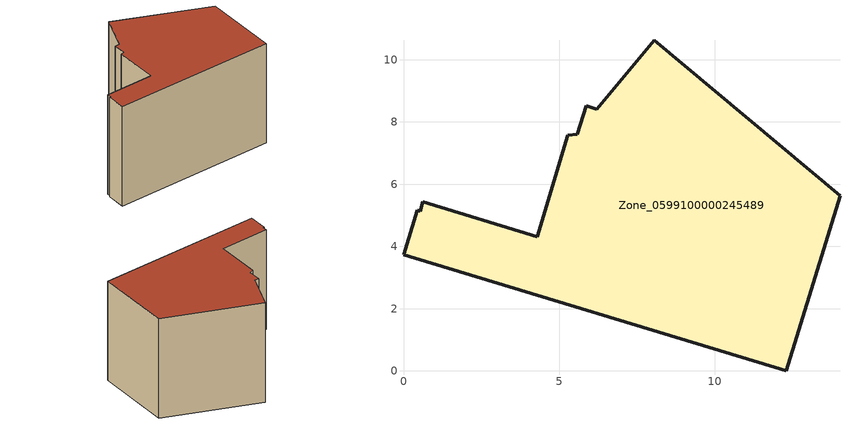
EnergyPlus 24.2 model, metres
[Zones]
Zone_0599100000245489
 floor ground (C_G): 0,3.74 0.44,5.16 0.54,5.13 0.63,5.43 4.29,4.32 5.27,7.57 5.58,7.6 5.86,8.51 6.2,8.41 8.05,10.63 14.02,5.63 12.29,0 z0
 wall outside (C_F): 12.29,0 14.02,5.63 8.05,10.63 6.2,8.41 5.86,8.51 5.58,7.6 5.27,7.57 4.29,4.32 0.63,5.43 0.54,5.13 0.44,5.16 0,3.74 12.29,0 z0:8.54
 roof outside (C_R): 0.44,5.16 0,3.74 12.29,0 14.02,5.63 8.05,10.63 6.2,8.41 5.86,8.51 5.58,7.6 5.27,7.57 4.29,4.32 0.63,5.43 0.54,5.13 z8.54
[BUILDING]
Pand.0599100000245489: North Axis=0; Terrain=City; Loads Convergence Tolerance Value=0.04; Temperature Convergence Tolerance Value=0.4; Solar Distribution=FullExterior; Maximum Number of Warmup Days=25; Minimum Number of Warmup Days=1
[Site:Location]
Rotterdam.The.Hague.AP_ZH_NLD Design_Conditions: Latitude=51.96; Longitude=4.45; Time Zone=1; Elevation=-4.5
[SITE:GROUNDTEMPERATURE:BUILDINGSURFACE]
18, 18, 18, 18, 18, 18, 18, 18, 18, 18, 18, 18
[MATERIAL] Thermal Absorptance=0.9; Solar Absorptance=0.7; Visible Absorptance=0.7
Name | Roughness | Thickness | Conductivity | Density | Specific Heat
G.TI.1975-1991 | MediumSmooth | 0.15 | 0.288461 | 540 | 1210
F.TI.1975-1991 | Rough | 0.3 | 0.230769 | 1920 | 840
R.TI.1975-1991 | MediumRough | 0.2 | 0.153846 | 1500 | 1000
[CONSTRUCTION]
C_G: G.TI.1975-1991
C_F: F.TI.1975-1991
C_R: R.TI.1975-1991
[ZONE]
Zone_0599100000245489: Type=1; Multiplier=1; Ceiling Height=Autocalculate; Volume=Autocalculate; Floor Area=autocalculate; Part of Total Floor Area=Yes
[ZONEINFILTRATION:DESIGNFLOWRATE]
Infil_Zone_0599100000245489: Zone or ZoneList or Space or SpaceList=Zone_0599100000245489; Schedule=AlwaysOn; Design Flow Rate Calculation Method=Flow/Area; Flow Rate per Floor Area=0.003; Constant Term Coefficient=1; Temperature Term Coefficient=0; Velocity Term Coefficient=0; Velocity Squared Term Coefficient=0
[HVACTEMPLATE:ZONE:IDEALLOADSAIRSYSTEM]
Zone_0599100000245489: Maximum Heating Supply Air Temperature=50; Minimum Cooling Supply Air Temperature=13; Maximum Heating Supply Air Humidity Ratio=0.0156; Minimum Cooling Supply Air Humidity Ratio=0.0077; Heating Limit=NoLimit; Cooling Limit=NoLimit; Dehumidification Control Type=ConstantSensibleHeatRatio; Cooling Sensible Heat Ratio=0.7; Dehumidification Setpoint=60; Humidification Control Type=None; Humidification Setpoint=30; Outdoor Air Method=None; Outdoor Air Flow Rate per Person=0.00944; Outdoor Air Flow Rate per Zone Floor Area=0; Outdoor Air Flow Rate per Zone=0; Demand Controlled Ventilation Type=None; Outdoor Air Economizer Type=NoEconomizer; Heat Recovery Type=None; Sensible Heat Recovery Effectiveness=0.7; Latent Heat Recovery Effectiveness=0.65
[ZONECONTROL:THERMOSTAT]
ThermostatControl_Zone_0599100000245489: Zone or ZoneList=Zone_0599100000245489; Control Type Schedule=DualSetpointControlType; Control 1=Thermostat_Zone_0599100000245489; Temperature Difference Between Cutout And Setpoint=0
[THERMOSTATSETPOINT:DUALSETPOINT]
Thermostat_Zone_0599100000245489: Heating Setpoint Temperature Schedule=HeatingSetpoint_Zone_0599100000245489; Cooling Setpoint Temperature Schedule=CoolingSetpoint_Zone_0599100000245489
[SCHEDULE:COMPACT]
HeatingSetpoint_Zone_0599100000245489: Through: 12/31, For: AllDays, Until: 24:00, 21
CoolingSetpoint_Zone_0599100000245489: Through: 12/31, For: AllDays, Until: 24:00, 24
DualSetpointControlType: Through: 12/31, For: AllDays, Until: 24:00, 4
AlwaysOn: Through: 12/31, For: AllDays, Until: 24:00, 1
